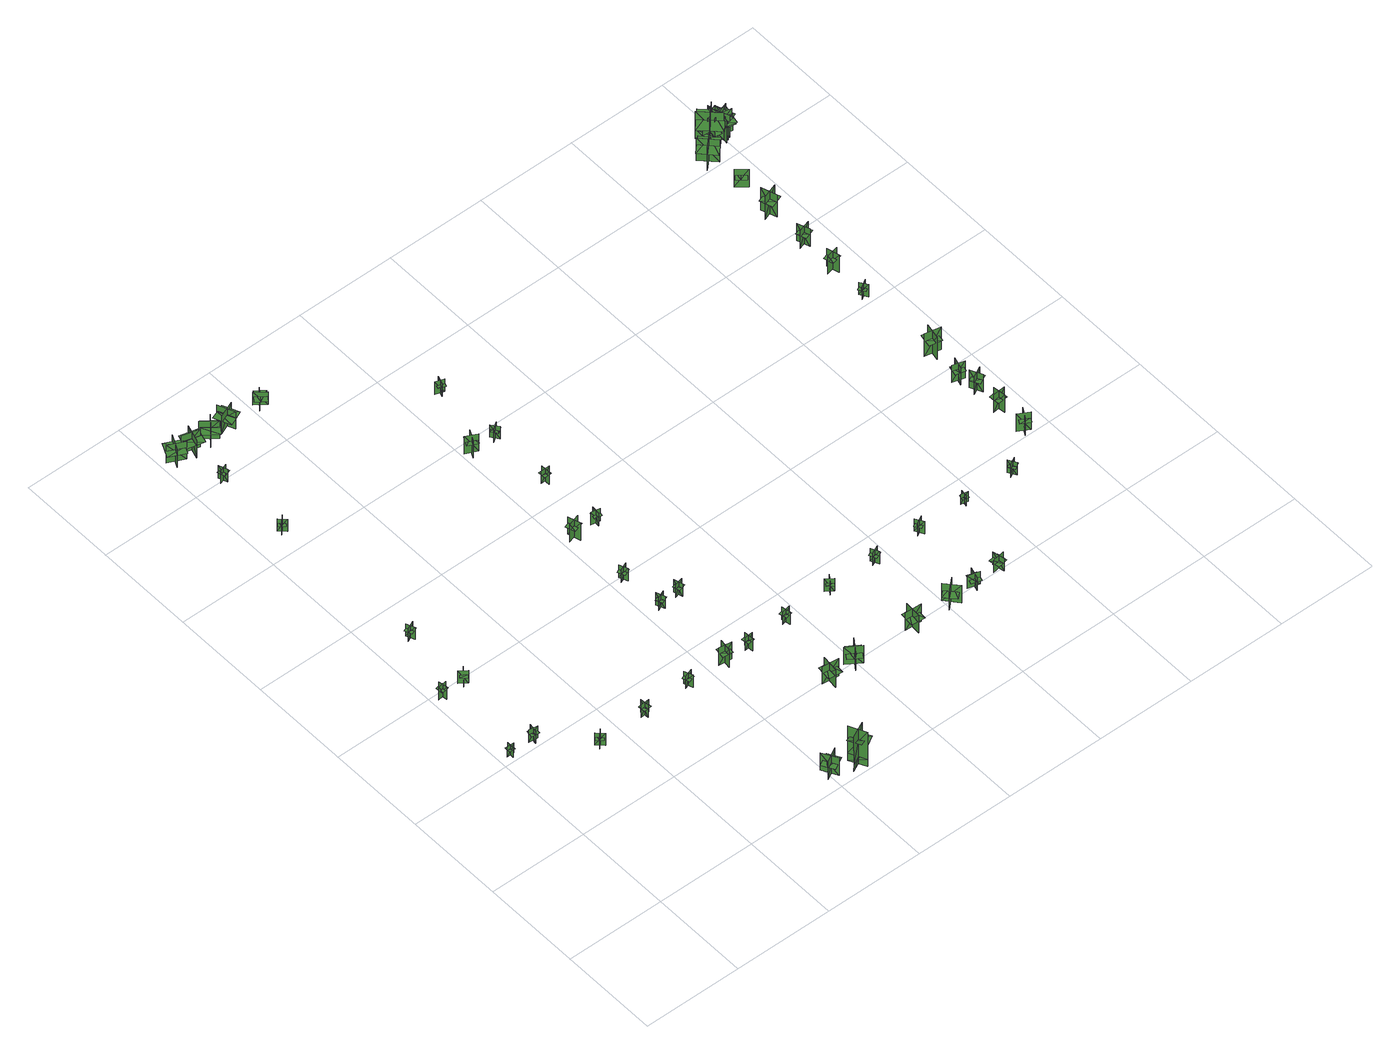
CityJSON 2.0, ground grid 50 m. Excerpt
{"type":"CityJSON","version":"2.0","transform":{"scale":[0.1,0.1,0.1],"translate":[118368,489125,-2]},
"CityObjects":{
"tree1":{"type":"SolitaryVegetationObject","geometry":[{"type":"MultiSurface","lod":"1","boundaries":[[[0,1,2]],[[0,2,3]],[[4,5,6]],[[4,6,7]],[[8,9,10]],[[8,10,11]],[[8,11,12]],[[8,12,13]]]}]},
"tree2":{"type":"SolitaryVegetationObject","geometry":[{"type":"MultiSurface","lod":"1","boundaries":[[[14,15,16]],[[14,16,17]],[[18,19,20]],[[18,20,21]],[[22,23,24]],[[22,24,25]],[[22,25,26]],[[22,26,27]]]}]},
"tree3":{"type":"SolitaryVegetationObject","geometry":[{"type":"MultiSurface","lod":"1","boundaries":[[[28,29,30]],[[28,30,31]],[[32,33,34]],[[32,34,35]],[[36,37,38]],[[36,38,39]],[[36,39,40]],[[36,40,41]]]}]},
"tree4":{"type":"SolitaryVegetationObject","geometry":[{"type":"MultiSurface","lod":"1","boundaries":[[[42,43,44]],[[42,44,45]],[[46,47,48]],[[46,48,49]],[[50,51,52]],[[50,52,53]],[[50,53,54]],[[50,54,55]]]}]},
"tree5":{"type":"SolitaryVegetationObject","geometry":[{"type":"MultiSurface","lod":"1","boundaries":[[[56,57,58]],[[56,58,59]],[[60,61,62]],[[60,62,63]],[[64,65,66]],[[64,66,67]],[[64,67,68]],[[64,68,69]]]}]},
"tree6":{"type":"SolitaryVegetationObject","geometry":[{"type":"MultiSurface","lod":"1","boundaries":[[[70,71,72]],[[70,72,73]],[[74,75,76]],[[74,76,77]],[[78,79,80]],[[78,80,81]],[[78,81,82]],[[78,82,83]]]}]},
"tree7":{"type":"SolitaryVegetationObject","geometry":[{"type":"MultiSurface","lod":"1","boundaries":[[[84,85,86]],[[84,86,87]],[[88,89,90]],[[88,90,91]],[[92,93,94]],[[92,94,95]],[[92,95,96]],[[92,96,97]]]}]},
"tree8":{"type":"SolitaryVegetationObject","geometry":[{"type":"MultiSurface","lod":"1","boundaries":[[[98,99,100]],[[98,100,101]],[[102,103,104]],[[102,104,105]],[[106,107,108]],[[106,108,109]],[[106,109,110]],[[106,110,111]]]}]},
"tree9":{"type":"SolitaryVegetationObject","geometry":[{"type":"MultiSurface","lod":"1","boundaries":[[[112,113,114]],[[112,114,115]],[[116,117,118]],[[116,118,119]],[[120,121,122]],[[120,122,123]],[[120,123,124]],[[120,124,125]]]}]},
"tree10":{"type":"SolitaryVegetationObject","geometry":[{"type":"MultiSurface","lod":"1","boundaries":[[[126,127,128]],[[126,128,129]],[[130,131,132]],[[130,132,133]],[[134,135,136]],[[134,136,137]],[[134,137,138]],[[134,138,139]]]}]},
"tree11":{"type":"SolitaryVegetationObject","geometry":[{"type":"MultiSurface","lod":"1","boundaries":[[[140,141,142]],[[140,142,143]],[[144,145,146]],[[144,146,147]],[[148,149,150]],[[148,150,151]],[[148,152,153]],[[148,153,149]]]}]},
"tree12":{"type":"SolitaryVegetationObject","geometry":[{"type":"MultiSurface","lod":"1","boundaries":[[[154,155,156]],[[154,156,157]],[[158,159,160]],[[158,160,161]],[[162,163,164]],[[162,164,165]],[[162,165,166]],[[162,166,167]]]}]},
"tree13":{"type":"SolitaryVegetationObject","geometry":[{"type":"MultiSurface","lod":"1","boundaries":[[[168,169,170]],[[168,170,171]],[[172,173,174]],[[172,174,175]],[[176,177,178]],[[176,178,179]],[[176,179,180]],[[176,180,181]]]}]},
"tree14":{"type":"SolitaryVegetationObject","geometry":[{"type":"MultiSurface","lod":"1","boundaries":[[[182,183,184]],[[182,184,185]],[[186,187,188]],[[186,188,189]],[[190,191,187]],[[190,187,186]],[[192,193,183]],[[192,183,182]],[[194,195,196]],[[194,196,197]],[[198,199,200]],[[198,200,201]]]}]},
"tree15":{"type":"SolitaryVegetationObject","geometry":[{"type":"MultiSurface","lod":"1","boundaries":[[[202,203,204]],[[202,204,205]],[[206,207,208]],[[206,208,209]],[[210,211,212]],[[210,212,213]],[[210,213,214]],[[210,214,215]]]}]},
"tree16":{"type":"SolitaryVegetationObject","geometry":[{"type":"MultiSurface","lod":"1","boundaries":[[[216,217,218]],[[216,218,219]],[[220,221,222]],[[220,222,223]],[[224,225,226]],[[224,226,227]],[[224,227,228]],[[224,228,229]]]}]},
"tree17":{"type":"SolitaryVegetationObject","geometry":[{"type":"MultiSurface","lod":"1","boundaries":[[[230,231,232]],[[230,232,233]],[[234,235,236]],[[234,236,237]],[[238,239,240]],[[238,240,241]],[[238,241,242]],[[238,242,243]]]}]},
"tree18":{"type":"SolitaryVegetationObject","geometry":[{"type":"MultiSurface","lod":"1","boundaries":[[[244,245,246]],[[244,246,247]],[[248,249,250]],[[248,250,251]],[[252,253,254]],[[252,254,255]],[[252,255,256]],[[252,256,257]]]}]},
"tree19":{"type":"SolitaryVegetationObject","geometry":[{"type":"MultiSurface","lod":"1","boundaries":[[[258,259,260]],[[258,260,261]],[[262,263,264]],[[262,264,265]],[[266,267,268]],[[266,268,269]],[[266,269,270]],[[266,270,271]]]}]},
"tree20":{"type":"SolitaryVegetationObject","geometry":[{"type":"MultiSurface","lod":"1","boundaries":[[[272,273,274]],[[272,274,275]],[[276,277,278]],[[276,278,279]],[[280,281,282]],[[280,282,283]],[[280,283,284]],[[280,284,285]]]}]},
"tree21":{"type":"SolitaryVegetationObject","geometry":[{"type":"MultiSurface","lod":"1","boundaries":[[[286,287,288]],[[286,288,289]],[[290,291,292]],[[290,292,293]],[[294,295,296]],[[294,296,297]],[[294,298,299]],[[294,299,295]]]}]},
"tree22":{"type":"SolitaryVegetationObject","geometry":[{"type":"MultiSurface","lod":"1","boundaries":[[[300,301,302]],[[300,302,303]],[[304,305,306]],[[304,306,307]],[[308,309,310]],[[308,310,311]],[[308,311,312]],[[308,312,313]]]}]},
"tree23":{"type":"SolitaryVegetationObject","geometry":[{"type":"MultiSurface","lod":"1","boundaries":[[[314,315,316]],[[314,316,317]],[[318,319,320]],[[318,320,321]],[[322,323,324]],[[322,324,325]],[[322,325,326]],[[322,326,327]]]}]},
"tree24":{"type":"SolitaryVegetationObject","geometry":[{"type":"MultiSurface","lod":"1","boundaries":[[[328,329,330]],[[328,330,331]],[[332,333,334]],[[332,334,335]],[[336,337,338]],[[336,338,339]],[[336,339,340]],[[336,340,341]]]}]},
"tree25":{"type":"SolitaryVegetationObject","geometry":[{"type":"MultiSurface","lod":"1","boundaries":[[[342,343,344]],[[342,344,345]],[[346,347,348]],[[346,348,349]],[[350,351,352]],[[350,352,353]],[[350,354,355]],[[350,355,351]]]}]},
"tree26":{"type":"SolitaryVegetationObject","geometry":[{"type":"MultiSurface","lod":"1","boundaries":[[[356,357,358]],[[356,358,359]],[[360,361,362]],[[360,362,363]],[[364,365,366]],[[364,366,367]],[[364,367,368]],[[364,368,369]]]}]},
"tree27":{"type":"SolitaryVegetationObject","geometry":[{"type":"MultiSurface","lod":"1","boundaries":[[[370,371,372]],[[370,372,373]],[[374,375,376]],[[374,376,377]],[[378,379,380]],[[378,380,381]],[[378,381,382]],[[378,382,383]]]}]},
"tree28":{"type":"SolitaryVegetationObject","geometry":[{"type":"MultiSurface","lod":"1","boundaries":[[[384,385,386]],[[384,386,387]],[[388,389,390]],[[388,390,391]],[[392,393,394]],[[392,394,395]],[[392,395,396]],[[392,396,397]]]}]},
"tree29":{"type":"SolitaryVegetationObject","geometry":[{"type":"MultiSurface","lod":"1","boundaries":[[[398,399,400]],[[398,400,401]],[[402,403,404]],[[402,404,405]],[[406,407,408]],[[406,408,409]],[[406,409,410]],[[406,410,411]]]}]},
"tree30":{"type":"SolitaryVegetationObject","geometry":[{"type":"MultiSurface","lod":"1","boundaries":[[[412,413,414]],[[412,414,415]],[[416,417,418]],[[416,418,419]],[[420,421,422]],[[420,422,423]],[[420,423,424]],[[420,424,425]]]}]},
"tree31":{"type":"SolitaryVegetationObject","geometry":[{"type":"MultiSurface","lod":"1","boundaries":[[[426,427,428]],[[426,428,429]],[[430,431,432]],[[430,432,433]],[[434,435,436]],[[434,436,437]],[[434,437,438]],[[434,438,439]]]}]},
"tree32":{"type":"SolitaryVegetationObject","geometry":[{"type":"MultiSurface","lod":"1","boundaries":[[[440,441,442]],[[440,442,443]],[[444,445,446]],[[444,446,447]],[[448,449,450]],[[448,450,451]],[[448,452,453]],[[448,453,449]]]}]},
"tree33":{"type":"SolitaryVegetationObject","geometry":[{"type":"MultiSurface","lod":"1","boundaries":[[[454,455,456]],[[454,456,457]],[[458,459,460]],[[458,460,461]],[[462,463,464]],[[462,464,465]],[[462,465,466]],[[462,466,467]]]}]},
"tree34":{"type":"SolitaryVegetationObject","geometry":[{"type":"MultiSurface","lod":"1","boundaries":[[[468,469,470]],[[468,470,471]],[[472,473,474]],[[472,474,475]],[[476,477,478]],[[476,478,479]],[[476,480,481]],[[476,481,477]]]}]},
"tree35":{"type":"SolitaryVegetationObject","geometry":[{"type":"MultiSurface","lod":"1","boundaries":[[[482,483,484]],[[482,484,485]],[[486,487,488]],[[486,488,489]],[[490,491,492]],[[490,492,493]],[[490,493,494]],[[490,494,495]]]}]},
"tree36":{"type":"SolitaryVegetationObject","geometry":[{"type":"MultiSurface","lod":"1","boundaries":[[[496,497,498]],[[496,498,499]],[[500,501,502]],[[500,502,503]],[[504,505,506]],[[504,506,507]],[[504,508,509]],[[504,509,505]]]}]},
"tree37":{"type":"SolitaryVegetationObject","geometry":[{"type":"MultiSurface","lod":"1","boundaries":[[[510,511,512]],[[510,512,513]],[[514,515,516]],[[514,516,517]],[[518,519,520]],[[518,520,521]],[[518,521,522]],[[518,522,523]]]}]},
"tree38":{"type":"SolitaryVegetationObject","geometry":[{"type":"MultiSurface","lod":"1","boundaries":[[[524,525,526]],[[524,526,527]],[[528,529,530]],[[528,530,531]],[[532,533,534]],[[532,534,535]],[[532,536,537]],[[532,537,533]]]}]},
"tree39":{"type":"SolitaryVegetationObject","geometry":[{"type":"MultiSurface","lod":"1","boundaries":[[[538,539,540]],[[538,540,541]],[[542,543,544]],[[542,544,545]],[[546,547,548]],[[546,548,549]],[[546,549,550]],[[546,550,551]]]}]},
"tree40":{"type":"SolitaryVegetationObject","geometry":[{"type":"MultiSurface","lod":"1","boundaries":[[[552,553,554]],[[552,554,555]],[[556,557,558]],[[556,558,559]],[[560,561,562]],[[560,562,563]],[[560,563,564]],[[560,564,565]]]}]},
"tree41":{"type":"SolitaryVegetationObject","geometry":[{"type":"MultiSurface","lod":"1","boundaries":[[[566,567,568]],[[566,568,569]],[[570,571,572]],[[570,572,573]],[[574,575,576]],[[574,576,577]],[[574,577,578]],[[574,578,579]]]}]},
"tree42":{"type":"SolitaryVegetationObject","geometry":[{"type":"MultiSurface","lod":"1","boundaries":[[[580,581,582]],[[580,582,583]],[[584,585,586]],[[584,586,587]],[[588,589,590]],[[588,590,591]],[[588,591,592]],[[588,592,593]]]}]},
"tree43":{"type":"SolitaryVegetationObject","geometry":[{"type":"MultiSurface","lod":"1","boundaries":[[[594,595,596]],[[594,596,597]],[[598,599,600]],[[598,600,601]],[[602,603,604]],[[602,604,605]],[[602,605,606]],[[602,606,607]]]}]},
"tree44":{"type":"SolitaryVegetationObject","geometry":[{"type":"MultiSurface","lod":"1","boundaries":[[[608,609,610]],[[608,610,611]],[[612,613,614]],[[612,614,615]],[[616,617,618]],[[616,618,619]],[[616,619,620]],[[616,620,621]]]}]},
"tree45":{"type":"SolitaryVegetationObject","geometry":[{"type":"MultiSurface","lod":"1","boundaries":[[[622,623,624]],[[622,624,625]],[[626,627,628]],[[626,628,629]],[[630,631,632]],[[630,632,633]],[[630,633,634]],[[630,634,635]]]}]},
"tree46":{"type":"SolitaryVegetationObject","geometry":[{"type":"MultiSurface","lod":"1","boundaries":[[[636,637,638]],[[636,638,639]],[[640,641,642]],[[640,642,643]],[[644,645,646]],[[644,646,647]],[[644,647,648]],[[644,648,649]]]}]},
"tree47":{"type":"SolitaryVegetationObject","geometry":[{"type":"MultiSurface","lod":"1","boundaries":[[[650,651,652]],[[650,652,653]],[[654,655,656]],[[654,656,657]],[[658,659,660]],[[658,660,661]],[[658,661,662]],[[658,662,663]]]}]},
"tree48":{"type":"SolitaryVegetationObject","geometry":[{"type":"MultiSurface","lod":"1","boundaries":[[[664,665,666]],[[664,666,667]],[[668,669,670]],[[668,670,671]],[[672,673,674]],[[672,674,675]],[[672,675,676]],[[672,676,677]]]}]},
"tree49":{"type":"SolitaryVegetationObject","geometry":[{"type":"MultiSurface","lod":"1","boundaries":[[[678,679,680]],[[678,680,681]],[[682,683,684]],[[682,684,685]],[[686,687,688]],[[686,688,689]],[[686,689,690]],[[686,690,691]]]}]},
"tree50":{"type":"SolitaryVegetationObject","geometry":[{"type":"MultiSurface","lod":"1","boundaries":[[[692,693,694]],[[692,694,695]],[[696,697,698]],[[696,698,699]],[[700,701,702]],[[700,702,703]],[[700,703,704]],[[700,704,705]]]}]},
"tree51":{"type":"SolitaryVegetationObject","geometry":[{"type":"MultiSurface","lod":"1","boundaries":[[[706,707,708]],[[706,708,709]],[[710,711,712]],[[710,712,713]],[[714,715,716]],[[714,716,717]],[[714,717,718]],[[714,718,719]]]}]},
"tree52":{"type":"SolitaryVegetationObject","geometry":[{"type":"MultiSurface","lod":"1","boundaries":[[[720,721,722]],[[720,722,723]],[[724,725,726]],[[724,726,727]],[[728,729,730]],[[728,730,731]],[[728,731,732]],[[728,732,733]]]}]},
"tree53":{"type":"SolitaryVegetationObject","geometry":[{"type":"MultiSurface","lod":"1","boundaries":[[[734,735,736]],[[734,736,737]],[[738,739,740]],[[738,740,741]],[[742,743,744]],[[742,744,745]],[[742,745,746]],[[742,746,747]]]}]},
"tree54":{"type":"SolitaryVegetationObject","geometry":[{"type":"MultiSurface","lod":"1","boundaries":[[[748,749,750]],[[748,750,751]],[[752,753,754]],[[752,754,755]],[[756,757,758]],[[756,758,759]],[[756,759,760]],[[756,760,761]]]}]},
"tree55":{"type":"SolitaryVegetationObject","geometry":[{"type":"MultiSurface","lod":"1","boundaries":[[[762,763,764]],[[762,764,765]],[[766,767,768]],[[766,768,769]],[[770,760,771]],[[770,771,772]],[[770,772,773]],[[770,773,774]]]}]},
"tree56":{"type":"SolitaryVegetationObject","geometry":[{"type":"MultiSurface","lod":"1","boundaries":[[[775,776,777]],[[775,777,778]],[[779,780,781]],[[779,781,782]],[[783,784,785]],[[783,785,786]],[[783,786,787]],[[783,787,788]]]}]},
"tree57":{"type":"SolitaryVegetationObject","geometry":[{"type":"MultiSurface","lod":"1","boundaries":[[[789,790,791]],[[789,791,792]],[[793,794,795]],[[793,795,796]],[[797,798,799]],[[797,799,800]],[[797,800,801]],[[797,801,802]]]}]}
},
"vertices":[
[50,1044,28],[48,1008,28],[48,1008,90],[50,1044,90],[32,1028,28],[32,1028,90],[68,1026,90],[68,1026,28],[34,1028,70],[33,1013,70],[62,1011,70],[63,1026,70],[63,1041,70],[34,1043,70],
[66,1464,30],[22,1457,30],[22,1457,107],[66,1464,107],[42,1482,30],[42,1482,107],[49,1437,107],[49,1437,30],[42,1480,82],[24,1477,82],[29,1442,82],[48,1444,82],[66,1447,82],[61,1483,82],
[155,1031,27],[199,1025,27],[199,1025,104],[155,1031,104],[173,1007,27],[173,1007,104],[179,1052,104],[179,1052,27],[173,1009,79],[192,1006,79],[197,1042,79],[178,1045,79],[159,1047,79],[154,1011,79],
[151,1447,27],[179,1483,27],[179,1483,105],[151,1447,105],[181,1451,27],[181,1451,105],[145,1479,105],[145,1479,27],[180,1452,80],[191,1467,80],[163,1489,80],[151,1474,80],[139,1459,80],[168,1437,80],
[356,840,26],[389,809,26],[389,809,103],[356,840,103],[357,810,26],[357,810,103],[388,842,103],[388,842,26],[358,811,78],[372,798,78],[397,824,78],[383,837,78],[370,850,78],[345,824,78],
[151,1822,28],[169,1781,28],[169,1781,105],[151,1822,105],[140,1794,28],[140,1794,105],[182,1812,105],[182,1812,28],[142,1795,81],[149,1778,81],[183,1792,81],[175,1809,81],[168,1827,81],[134,1812,81],
[604,832,27],[649,835,27],[649,835,105],[604,832,105],[627,812,27],[627,812,105],[623,857,105],[623,857,27],[626,814,80],[645,815,80],[643,851,80],[624,850,80],[605,848,80],[608,812,80],
[127,2624,28],[159,2593,28],[159,2593,105],[127,2624,105],[127,2594,28],[127,2594,105],[158,2627,105],[158,2627,28],[128,2595,80],[142,2582,80],[167,2609,80],[153,2622,80],[140,2635,80],[115,2608,80],
[102,3180,28],[24,3219,28],[24,3219,138],[102,3180,138],[80,3246,28],[41,3168,28],[41,3168,138],[80,3246,138],[100,3188,102],[118,3225,102],[38,3263,102],[21,3226,102],[3,3189,102],[83,3151,102],
[149,2970,28],[134,3012,28],[134,3012,105],[149,2970,105],[162,2997,28],[162,2997,105],[120,2982,105],[120,2982,28],[161,2996,80],[155,3014,80],[120,3002,80],[127,2984,80],[133,2966,80],[167,2978,80],
[984,69,10],[1057,110,10],[1057,110,119],[984,69,119],[1034,55,10],[1034,55,119],[993,129,119],[993,129,10],[987,75,77],[1051,110,77],[1034,140,77],[970,104,77],[1004,44,77],[1068,79,77],
[106,3220,27],[190,3195,27],[190,3195,137],[106,3220,137],[139,3158,27],[164,3243,27],[164,3243,137],[139,3158,137],[109,3212,101],[98,3173,101],[183,3150,101],[194,3189,101],[205,3228,101],[120,3251,101],
[864,860,28],[880,818,28],[880,818,105],[864,860,105],[852,833,28],[852,833,105],[894,849,105],[894,849,28],[853,834,80],[860,816,80],[894,828,80],[887,846,80],[881,864,80],[847,852,80],
[1114,93,59],[1155,12,59],[1154,12,230],[1113,93,230],[1092,28,60],[1173,69,60],[1173,70,230],[1092,29,230],[1092,29,14],[1173,70,14],[1113,93,14],[1154,12,14],[1114,93,143],[1154,12,143],[1195,32,159],[1155,113,159],[1148,23,169],[1118,83,169],[1087,68,179],[1118,7,179],
[216,3236,25],[285,3181,25],[285,3181,134],[216,3236,134],[223,3167,25],[279,3235,25],[279,3235,134],[223,3167,134],[217,3228,99],[191,3196,99],[261,3142,99],[286,3174,99],[311,3206,99],[242,3260,99],
[333,3255,29],[367,3174,29],[367,3174,138],[333,3255,138],[306,3191,29],[388,3225,29],[388,3225,138],[306,3191,138],[329,3248,103],[292,3232,103],[327,3151,103],[365,3167,103],[402,3184,103],[367,3264,103],
[1078,870,27],[1070,807,27],[1070,807,135],[1078,870,135],[1044,844,27],[1044,844,135],[1107,836,135],[1107,836,27],[1047,844,100],[1043,817,100],[1094,811,100],[1097,837,100],[1100,864,100],[1050,870,100],
[1053,1244,28],[1094,1262,28],[1094,1262,105],[1053,1244,105],[1080,1233,28],[1080,1233,105],[1063,1275,105],[1063,1275,28],[1080,1235,80],[1097,1242,80],[1083,1276,80],[1065,1268,80],[1048,1261,80],[1062,1227,80],
[1200,859,28],[1204,814,28],[1204,814,106],[1200,859,106],[1181,836,28],[1181,836,106],[1225,840,106],[1225,840,28],[1182,836,81],[1184,817,81],[1220,821,81],[1218,840,81],[1217,859,81],[1180,855,81],
[1045,1493,29],[1064,1452,29],[1064,1452,106],[1045,1493,106],[1035,1465,29],[1035,1465,106],[1076,1483,106],[1076,1483,29],[1036,1465,81],[1044,1448,81],[1077,1463,81],[1069,1480,81],[1061,1498,81],[1028,1482,81],
[1350,521,18],[1341,437,18],[1341,437,127],[1350,521,127],[1309,488,18],[1309,488,127],[1393,478,127],[1393,478,18],[1353,515,86],[1345,442,86],[1379,438,86],[1387,511,86],[1318,519,86],[1310,446,86],
[512,3186,28],[551,3236,28],[551,3236,106],[512,3186,106],[562,3192,28],[512,3231,28],[512,3231,106],[562,3192,106],[518,3186,81],[542,3169,81],[579,3220,81],[556,3237,81],[532,3254,81],[495,3204,81],
[1155,1253,28],[1199,1265,28],[1199,1265,105],[1155,1253,105],[1181,1238,28],[1181,1238,105],[1169,1282,105],[1169,1282,28],[1181,1240,80],[1199,1245,80],[1189,1280,80],[1171,1275,80],[1153,1270,80],[1162,1235,80],
[1079,1797,29],[1019,1778,29],[1019,1778,137],[1079,1797,137],[1042,1817,29],[1042,1817,137],[1060,1756,137],[1060,1756,29],[1042,1814,102],[1017,1806,102],[1032,1758,102],[1057,1766,102],[1083,1774,102],[1067,1822,102],
[1467,455,19],[1514,524,19],[1514,524,128],[1467,455,128],[1519,465,19],[1519,465,128],[1449,512,128],[1449,512,19],[1467,461,86],[1509,522,86],[1480,541,86],[1439,480,86],[1497,441,86],[1538,502,86],
[1410,868,29],[1421,824,29],[1421,824,107],[1410,868,107],[1395,843,29],[1395,843,107],[1439,853,107],[1439,853,29],[1397,843,82],[1401,825,82],[1436,833,82],[1432,852,82],[1427,870,82],[1392,861,82],
[1170,1769,28],[1176,1814,28],[1176,1814,106],[1170,1769,106],[1194,1787,28],[1194,1787,106],[1149,1794,106],[1149,1794,28],[1192,1788,81],[1195,1806,81],[1159,1811,81],[1156,1793,81],[1154,1774,81],[1189,1769,81],
[1062,2418,28],[1006,2446,28],[1006,2446,136],[1062,2418,136],[1049,2458,28],[1049,2458,136],[1020,2402,136],[1020,2402,28],[1048,2456,101],[1024,2468,101],[1001,2422,101],[1025,2411,101],[1049,2399,101],[1071,2444,101],
[1164,2128,29],[1165,2083,29],[1165,2083,106],[1164,2128,106],[1143,2106,29],[1143,2106,106],[1188,2108,106],[1188,2108,29],[1145,2106,81],[1145,2087,81],[1181,2088,81],[1181,2107,81],[1180,2126,81],[1144,2125,81],
[1175,2411,29],[1148,2447,29],[1148,2447,106],[1175,2411,106],[1179,2441,29],[1179,2441,106],[1143,2414,106],[1143,2414,29],[1178,2440,81],[1167,2455,81],[1137,2434,81],[1149,2418,81],[1160,2403,81],[1189,2424,81],
[1656,842,29],[1682,878,29],[1682,878,106],[1656,842,106],[1685,846,29],[1685,846,106],[1649,873,106],[1649,873,29],[1684,847,81],[1695,862,81],[1666,884,81],[1655,869,81],[1644,854,81],[1673,832,81],
[1811,527,19],[1804,443,19],[1804,443,128],[1811,527,128],[1771,492,19],[1771,492,128],[1855,485,128],[1855,485,19],[1814,521,86],[1807,448,86],[1841,445,86],[1848,518,86],[1779,524,86],[1772,451,86],
[1147,2753,28],[1162,2796,28],[1162,2796,105],[1147,2753,105],[1174,2766,28],[1174,2766,105],[1132,2781,105],[1132,2781,28],[1173,2767,80],[1179,2785,80],[1145,2796,80],[1138,2779,80],[1132,2761,80],[1166,2749,80],
[2048,515,21],[1985,459,21],[1985,459,130],[2048,515,130],[1995,518,21],[1995,518,130],[2051,455,130],[2051,455,21],[2046,509,88],[1991,460,88],[2014,435,88],[2069,484,88],[2022,535,88],[1968,486,88],
[1909,880,28],[1928,839,28],[1928,839,106],[1909,880,106],[1899,852,28],[1899,852,106],[1940,870,106],[1940,870,28],[1900,853,81],[1908,835,81],[1941,850,81],[1933,867,81],[1926,885,81],[1892,870,81],
[2146,464,23],[2162,522,23],[2162,522,101],[2146,464,101],[2179,483,23],[2179,483,101],[2121,499,101],[2121,499,23],[2145,468,71],[2159,519,71],[2135,525,71],[2121,475,71],[2169,461,71],[2183,512,71],
[2159,886,28],[2182,847,28],[2182,847,105],[2159,886,105],[2152,857,28],[2152,857,105],[2191,879,105],[2191,879,28],[2153,858,80],[2162,842,80],[2194,860,80],[2184,876,80],[2175,892,80],[2144,874,80],
[2297,469,30],[2286,528,30],[2286,528,108],[2297,469,108],[2318,500,30],[2318,500,108],[2259,490,108],[2259,490,30],[2294,472,78],[2284,524,78],[2260,520,78],[2269,468,78],[2318,477,78],[2309,528,78],
[2404,873,29],[2439,866,29],[2439,866,91],[2404,873,91],[2417,853,29],[2417,853,91],[2424,889,91],[2424,889,29],[2417,855,71],[2432,852,71],[2438,880,71],[2423,883,71],[2408,886,71],[2403,858,71],
[2664,854,29],[2702,877,29],[2702,877,106],[2664,854,106],[2693,847,29],[2693,847,106],[2670,885,106],[2670,885,29],[2692,848,82],[2708,858,82],[2689,889,82],[2673,879,82],[2657,869,82],[2676,838,82],
[2862,992,31],[2894,1047,31],[2894,1047,139],[2862,992,139],[2903,1003,31],[2903,1003,139],[2848,1035,139],[2848,1035,31],[2901,1004,104],[2914,1027,104],[2871,1052,104],[2857,1030,104],[2843,1007,104],[2887,981,104],
[2874,1211,30],[2881,1149,30],[2881,1149,138],[2874,1211,138],[2847,1179,30],[2847,1179,138],[2910,1186,138],[2910,1186,30],[2850,1179,103],[2853,1153,103],[2903,1158,103],[2900,1184,103],[2897,1211,103],[2847,1205,103],
[2821,1421,30],[2882,1404,30],[2882,1404,138],[2821,1421,138],[2842,1385,30],[2842,1385,138],[2859,1445,138],[2859,1445,30],[2843,1387,103],[2868,1380,103],[2882,1429,103],[2856,1436,103],[2830,1443,103],[2817,1394,103],
[2850,1309,29],[2906,1338,29],[2906,1338,138],[2850,1309,138],[2890,1296,29],[2890,1296,138],[2861,1352,138],[2861,1352,29],[2889,1299,103],[2913,1311,103],[2889,1356,103],[2866,1343,103],[2842,1331,103],[2866,1286,103],
[2875,1637,32],[2859,1557,32],[2859,1557,171],[2875,1637,171],[2830,1607,32],[2830,1607,171],[2910,1591,171],[2910,1591,32],[2833,1606,126],[2827,1573,126],[2891,1560,126],[2897,1593,126],[2904,1627,126],[2840,1640,126],
[2846,2051,32],[2871,2013,32],[2871,2013,109],[2846,2051,109],[2840,2021,32],[2840,2021,109],[2878,2046,109],[2878,2046,32],[2842,2022,84],[2852,2007,84],[2882,2027,84],[2872,2042,84],[2861,2058,84],[2831,2038,84],
[2887,2241,30],[2826,2225,30],[2826,2225,139],[2887,2241,139],[2851,2262,30],[2851,2262,139],[2867,2201,139],[2867,2201,30],[2852,2260,104],[2826,2253,104],[2838,2204,104],[2864,2211,104],[2890,2217,104],[2877,2266,104],
[2832,2410,30],[2892,2431,30],[2892,2431,138],[2832,2410,138],[2870,2392,30],[2870,2392,138],[2849,2452,138],[2849,2452,30],[2869,2394,103],[2894,2403,103],[2877,2451,103],[2852,2442,103],[2827,2433,103],[2844,2386,103],
[2826,2631,29],[2902,2658,29],[2902,2658,168],[2826,2631,168],[2874,2608,29],[2874,2608,168],[2847,2684,168],[2847,2684,29],[2873,2610,123],[2905,2622,123],[2884,2683,123],[2852,2672,123],[2820,2661,123],[2841,2599,123],
[2846,2854,30],[2894,2814,30],[2894,2814,139],[2846,2854,139],[2849,2813,30],[2849,2813,139],[2890,2861,139],[2890,2861,30],[2851,2814,104],[2871,2797,104],[2904,2836,104],[2884,2853,104],[2863,2870,104],[2831,2831,104],
[2892,3001,29],[2823,3073,29],[2823,3073,168],[2892,3001,168],[2893,3068,29],[2822,2999,29],[2822,2999,168],[2893,3068,168],[2893,3068,129],[2859,3104,129],[2787,3034,129],[2822,2999,129],[2856,2963,129],[2928,3032,129],
[2889,3108,30],[2966,3101,30],[2966,3101,137],[2889,3108,137],[2922,3068,30],[2930,3145,30],[2930,3145,137],[2922,3068,137],[2922,3068,107],[2960,3064,107],[2968,3142,107],[2930,3145,107],[2891,3149,107],[2883,3072,107],
[2987,3085,28],[2899,3169,28],[2899,3169,198],[2987,3085,198],[2986,3167,28],[2902,3078,28],[2902,3078,198],[2986,3167,198],[2986,3167,150],[2942,3208,150],[2858,3120,150],[2902,3078,150],[2946,3036,150],[3030,3125,150],
[2990,3084,28],[2980,3183,28],[2980,3183,167],[2990,3084,167],[3032,3135,28],[2933,3125,28],[2933,3125,167],[3032,3135,167],[3032,3135,128],[3027,3184,128],[2928,3175,128],[2933,3125,128],[2938,3076,128],[3037,3085,128],
[3004,3160,29],[2983,3063,29],[2983,3063,167],[3004,3160,167],[2948,3125,29],[3045,3104,29],[3045,3104,167],[2948,3125,167],[2948,3125,128],[3035,3055,128],[3045,3104,128],[3056,3152,128],[2958,3173,128],
[2953,3105,29],[3046,3141,29],[3046,3141,167],[2953,3105,167],[3013,3078,29],[2977,3171,29],[2977,3171,167],[3013,3078,167],[3013,3078,128],[3060,3096,128],[3024,3189,128],[2977,3171,128],[2931,3153,128],[2966,3060,128],
[2971,3114,30],[3047,3100,30],[3047,3100,138],[2971,3114,138],[3000,3071,30],[3014,3148,30],[3014,3148,138],[3000,3071,138],[3000,3071,108],[3038,3064,108],[3052,3140,108],[3014,3148,108],[2976,3155,108],[2962,3079,108]
]}
